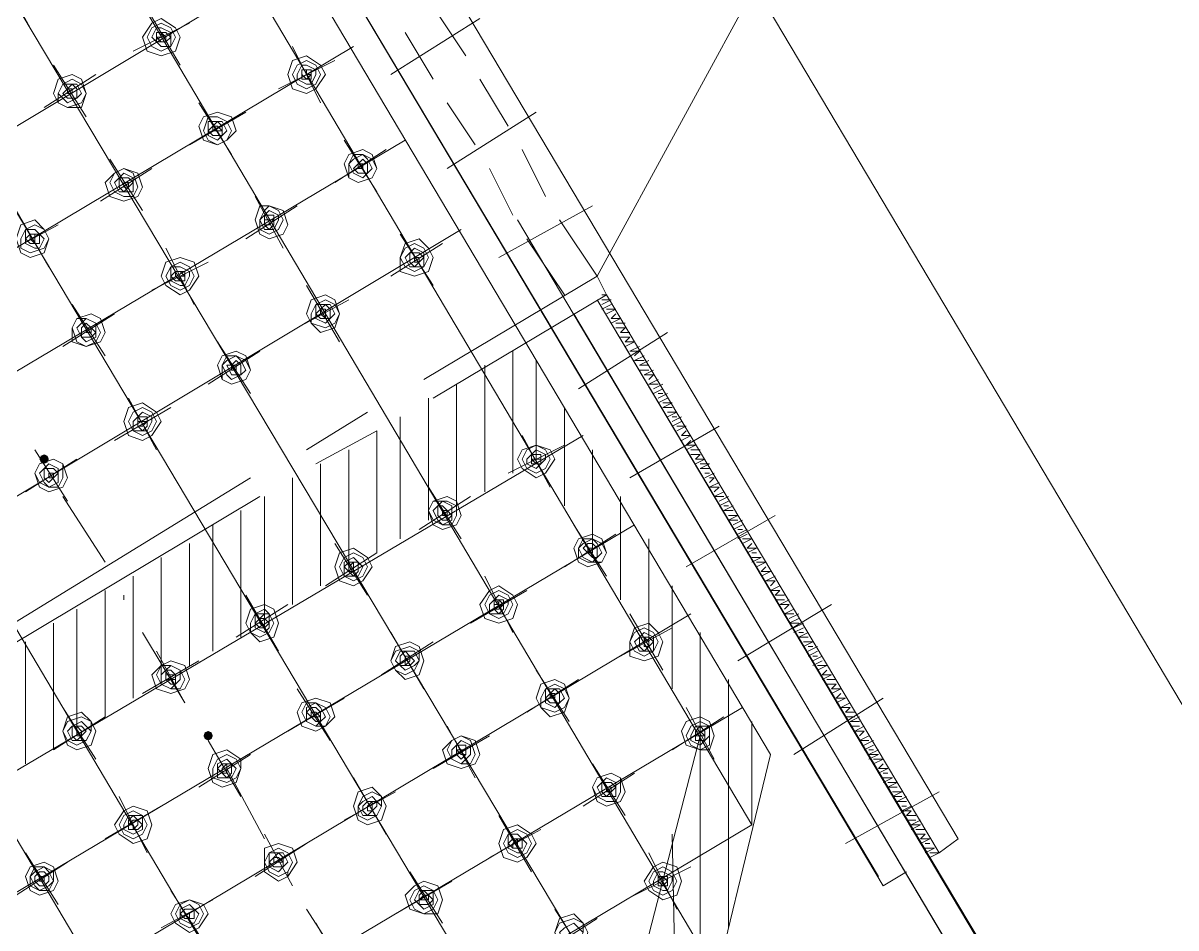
# Model space of a CAD drawing. Header units: millimetres. Extents: x 6 to 291, y 4 to 206.
# Drawn here: x 76.18 to 86.59, y 139.87 to 148.04 of the extents above; entities that cross this region are included whole.
import ezdxf

# ---------------------------------------------------------------- set-up
doc = ezdxf.new("R2010")
doc.units = ezdxf.units.MM
doc.layers.add('C00-00-00', color=7, linetype='Continuous')

msp = doc.modelspace()

# ---------------------------------------------------------------- hatches: boundary and pattern name
at = {"layer": 'C00-00-00'}
h = msp.add_hatch(color=256, dxfattribs=at)
h.dxf.hatch_style = 2
h.paths.add_polyline_path([(76.369337, 144.145004), (76.339439, 144.132568), (76.327004, 144.10267), (76.339439, 144.072773), (76.369337, 144.060337), (76.399235, 144.072773), (76.411671, 144.10267), (76.399235, 144.132568)])
h = msp.add_hatch(color=256, dxfattribs=at)
h.dxf.hatch_style = 2
h.paths.add_polyline_path([(77.850997, 141.647336), (77.821099, 141.634901), (77.808664, 141.605003), (77.821099, 141.575105), (77.850997, 141.56267), (77.880895, 141.575105), (77.893331, 141.605003), (77.880895, 141.634901)])

# ---------------------------------------------------------------- linework, layer by layer
at = {"layer": 'C00-00-00', "lineweight": 5}
for points in [[(81.364664, 145.753668), (85.17467, 152.73867)], [(80.899003, 151.553334), (134.577671, 61.341007)], [(78.52833, 150.918336), (84.624332, 140.673673)], [(77.850997, 150.495001), (83.904665, 140.335006)], [(77.850997, 150.495001), (83.947, 140.250338)], [(78.401335, 149.055671), (82.931001, 141.435666)], [(75.988337, 148.463003), (76.242334, 147.997337)], [(77.300668, 148.16667), (77.597, 147.658671)], [(79.92533, 148.124336), (80.179336, 147.743336)], [(77.173665, 147.78567), (77.681668, 148.039668)], [(80.30633, 148.082002), (79.502003, 147.574002)], [(79.628998, 147.955003), (79.883003, 147.531668)], [(78.612999, 147.828004), (78.866997, 147.320001)], [(78.486004, 147.447004), (78.993999, 147.701001)], [(76.369337, 147.27767), (76.834998, 147.574002)], [(76.453998, 147.658671), (76.75033, 147.193002)], [(80.30633, 147.531668), (80.560336, 147.108337)], [(77.766337, 147.320001), (78.062669, 146.854336)], [(80.009998, 147.320001), (80.263996, 146.939004)], [(77.681668, 146.939004), (78.189664, 147.235336)], [(80.814334, 147.235336), (80.009998, 146.727337)], [(79.078668, 146.981334), (79.375, 146.515669)], [(78.993999, 146.600338), (79.459669, 146.89667)], [(80.687331, 146.89667), (80.899003, 146.473335)], [(76.962001, 146.812001), (77.258333, 146.346336)], [(76.877333, 146.431001), (77.343002, 146.727337)], [(80.390999, 146.727337), (80.602671, 146.304002)], [(78.274332, 146.473335), (78.52833, 146.00767)], [(76.115331, 146.346336), (76.411663, 145.838336)], [(78.189664, 146.092334), (78.655333, 146.38867)], [(81.322329, 146.38867), (80.475668, 145.923001)], [(76.030663, 145.965335), (76.496332, 146.219337)], [(80.644997, 146.261667), (129.286004, 64.473665)], [(81.025997, 146.261667), (81.364664, 145.753668)], [(79.586663, 146.134669), (79.883003, 145.669003)], [(77.469997, 146.00767), (77.724003, 145.49967)], [(79.502003, 145.753668), (79.967664, 146.050004)], [(80.729665, 146.092334), (81.068332, 145.584335)], [(77.343002, 145.626669), (77.850997, 145.880671)], [(81.364664, 145.753668), (79.798335, 144.822337)], [(81.364664, 145.753668), (81.449332, 145.584335)], [(78.740002, 145.669003), (79.036334, 145.161004)], [(76.623335, 145.49967), (76.919667, 145.034001)], [(78.655333, 145.288003), (79.121002, 145.542004)], [(81.449332, 145.584335), (79.883003, 144.653004)], [(81.364664, 145.542004), (129.540002, 64.600675)], [(81.364664, 145.542004), (86.190669, 137.456338)], [(81.364664, 145.542004), (84.370335, 140.504336), (84.455003, 140.54667)], [(81.449332, 145.584335), (81.406998, 145.584335)], [(81.491667, 145.542004), (81.406998, 145.49967)], [(81.491667, 145.542004), (81.406998, 145.542004)], [(81.491667, 145.49967), (81.406998, 145.457336)], [(84.455003, 140.54667), (81.449332, 145.584335)], [(76.538666, 145.118669), (77.004336, 145.415001)], [(81.153, 145.415001), (85.978998, 137.287001)], [(81.534001, 145.457336), (81.449332, 145.415001)], [(81.534001, 145.457336), (81.449332, 145.457336)], [(81.534001, 145.415001), (81.491667, 145.372667)], [(81.576335, 145.372667), (81.491667, 145.330337)], [(81.576335, 145.372667), (81.491667, 145.372667)], [(81.61867, 145.330337), (81.534001, 145.330337)], [(81.61867, 145.288003), (81.534001, 145.288003)], [(81.61867, 145.288003), (81.576335, 145.245668)], [(81.195335, 144.737669), (81.99967, 145.245668)], [(81.661004, 145.245668), (81.576335, 145.245668)], [(81.661004, 145.203334), (81.576335, 145.203334)], [(81.661004, 145.203334), (81.61867, 145.161004)], [(77.850997, 144.780003), (78.316667, 145.076335)], [(77.935666, 145.161004), (78.231998, 144.695334)], [(80.602671, 143.975668), (80.602671, 145.076335)], [(81.70333, 145.161004), (81.61867, 145.118669)], [(81.70333, 145.161004), (81.61867, 145.161004)], [(81.745664, 145.118669), (81.661004, 145.076335)], [(81.745664, 145.076335), (81.661004, 145.076335)], [(81.745664, 145.076335), (81.70333, 145.034001)], [(80.814334, 144.060336), (80.814334, 144.99167)], [(81.787999, 145.034001), (81.70333, 144.99167)], [(81.787999, 144.99167), (81.70333, 144.99167)], [(81.830333, 144.99167), (81.745664, 144.949336)], [(80.348665, 143.806334), (80.348665, 144.949336)], [(81.830333, 144.949336), (81.745664, 144.949336)], [(81.830333, 144.907002), (81.745664, 144.907002)], [(81.872667, 144.907002), (81.787999, 144.864668)], [(81.872667, 144.864668), (81.787999, 144.864668)], [(81.872667, 144.864668), (81.830333, 144.822337)], [(80.094667, 143.679336), (80.094667, 144.780003)], [(81.915002, 144.822337), (81.830333, 144.780003)], [(81.915002, 144.780003), (81.830333, 144.780003)], [(81.957336, 144.780003), (81.872667, 144.737669)], [(77.13133, 144.653004), (77.385336, 144.187335)], [(79.840669, 143.552337), (79.840669, 144.653004)], [(81.957336, 144.737669), (81.872667, 144.695334)], [(81.99967, 144.695334), (81.915002, 144.653004)], [(81.957336, 144.695334), (81.915002, 144.695334)], [(81.99967, 144.653004), (81.915002, 144.61067)], [(77.004336, 144.272004), (77.512331, 144.568336)], [(81.068332, 143.679336), (81.068332, 144.568336)], [(82.041997, 144.61067), (81.957336, 144.568336)], [(82.041997, 144.61067), (81.957336, 144.61067)], [(82.041997, 144.568336), (81.957336, 144.568336)], [(79.290331, 144.526001), (78.740002, 144.187335)], [(79.586663, 143.383004), (79.586663, 144.483671)], [(82.084331, 144.526001), (81.99967, 144.483671)], [(82.084331, 144.526001), (81.99967, 144.526001)], [(82.126665, 144.483671), (82.041997, 144.441337)], [(82.084331, 144.483671), (82.041997, 144.483671)], [(79.375, 144.356668), (78.82467, 144.060336)], [(79.375, 143.256001), (79.375, 144.356668)], [(81.661004, 143.933337), (82.465331, 144.399002)], [(82.126665, 144.441337), (82.041997, 144.399002)], [(82.168999, 144.399002), (82.084331, 144.356668)], [(82.168999, 144.399002), (82.084331, 144.399002)], [(82.168999, 144.356668), (82.126665, 144.314334)], [(80.687331, 144.314334), (80.941337, 143.848669)], [(82.211334, 144.314334), (82.126665, 144.272004)], [(82.211334, 144.314334), (82.126665, 144.314334)], [(82.211334, 144.272004), (82.168999, 144.229669)], [(76.284669, 144.187335), (76.581001, 143.72167)], [(79.121002, 143.086667), (79.121002, 144.187335)], [(80.560336, 143.975668), (81.068332, 144.229669)], [(81.322329, 143.256001), (81.322329, 144.187335)], [(82.253668, 144.229669), (82.168999, 144.187335)], [(82.253668, 144.229669), (82.168999, 144.229669)], [(82.296002, 144.187335), (82.211334, 144.187335)], [(82.296002, 144.145001), (82.211334, 144.145001)], [(82.296002, 144.145001), (82.253668, 144.10267)], [(76.2, 143.806334), (76.665669, 144.10267)], [(78.866997, 142.959669), (78.866997, 144.060336)], [(82.338337, 144.10267), (82.253668, 144.060336)], [(82.338337, 144.10267), (82.253668, 144.10267)], [(82.380663, 144.060336), (82.296002, 144.018002)], [(82.380663, 144.060336), (82.296002, 144.060336)], [(78.231998, 143.933337), (75.607336, 142.32467)], [(78.612999, 142.790335), (78.612999, 143.933337)], [(82.380663, 144.018002), (82.296002, 144.018002)], [(82.422997, 143.975668), (82.338337, 143.933337)], [(82.380663, 143.975668), (82.338337, 143.975668)], [(82.422997, 143.933337), (82.380663, 143.891003)], [(82.422997, 143.933337), (82.380663, 143.933337)], [(79.840669, 143.848669), (80.137001, 143.383004)], [(82.465331, 143.891003), (82.380663, 143.848669)], [(82.465331, 143.848669), (82.380663, 143.848669)], [(82.465331, 143.848669), (82.422997, 143.806334)], [(78.316667, 143.764004), (75.691997, 142.197667)], [(76.919667, 143.171336), (76.538666, 143.764004)], [(78.359001, 142.663336), (78.359001, 143.764004)], [(79.756001, 143.467668), (80.22167, 143.764004)], [(81.576335, 142.83267), (81.576335, 143.764004)], [(82.507666, 143.806334), (82.422997, 143.764004)], [(82.507666, 143.764004), (82.422997, 143.764004)], [(82.55, 143.764004), (82.465331, 143.72167)], [(82.55, 143.72167), (82.465331, 143.679336)], [(78.147329, 142.494003), (78.147329, 143.637001)], [(82.592334, 143.679336), (82.507666, 143.637001)], [(82.55, 143.679336), (82.507666, 143.679336)], [(82.592334, 143.637001), (82.507666, 143.637001)], [(77.893332, 142.367004), (77.893332, 143.510002)], [(81.153, 143.510002), (81.449332, 143.044337)], [(82.168999, 143.129002), (82.973335, 143.594671)], [(82.634669, 143.594671), (82.55, 143.552337)], [(82.634669, 143.594671), (82.55, 143.594671)], [(82.634669, 143.552337), (82.55, 143.552337)], [(82.677003, 143.552337), (82.592334, 143.510002)], [(82.677003, 143.510002), (82.592334, 143.467668)], [(81.068332, 143.129002), (81.534001, 143.425338)], [(82.719337, 143.467668), (82.634669, 143.425338)], [(82.677003, 143.467668), (82.634669, 143.467668)], [(82.719337, 143.425338), (82.634669, 143.383004)], [(77.681668, 142.240001), (77.681668, 143.340669)], [(78.993999, 143.340669), (79.290331, 142.875004)], [(81.830333, 142.409335), (81.830333, 143.383004)], [(82.761663, 143.383004), (82.677003, 143.340669)], [(82.761663, 143.383004), (82.677003, 143.383004)], [(82.761663, 143.340669), (82.719337, 143.298335)], [(82.803998, 143.298335), (82.719337, 143.256001)], [(82.803998, 143.298335), (82.719337, 143.298335)], [(77.427671, 142.070672), (77.427671, 143.21367)], [(78.909331, 142.959669), (79.375, 143.256001)], [(82.803998, 143.256001), (82.761663, 143.256001)], [(82.846332, 143.21367), (82.761663, 143.171336)], [(82.846332, 143.21367), (82.761663, 143.21367)], [(82.888666, 143.171336), (82.803998, 143.129002)], [(82.888666, 143.171336), (82.803998, 143.171336)], [(82.888666, 143.129002), (82.846332, 143.086667)], [(77.173665, 141.943669), (77.173665, 143.044337)], [(80.348665, 143.044337), (80.602671, 142.536338)], [(82.931001, 143.086667), (82.846332, 143.044337)], [(82.931001, 143.086667), (82.846332, 143.086667)], [(82.973335, 143.044337), (82.888666, 143.002003)], [(82.973335, 143.002003), (82.888666, 143.002003)], [(82.973335, 143.002003), (82.931001, 142.959669)], [(76.919667, 141.774332), (76.919667, 142.917334)], [(80.22167, 142.621002), (80.729665, 142.917334)], [(82.041997, 142.028338), (82.041997, 142.959669)], [(83.015669, 142.959669), (82.931001, 142.917334)], [(83.015669, 142.917334), (82.931001, 142.917334)], [(83.015669, 142.917334), (82.973335, 142.875004)], [(77.088996, 142.83267), (77.088996, 142.875004)], [(78.105003, 142.494003), (78.570664, 142.790335)], [(78.189664, 142.875004), (78.486004, 142.367004)], [(82.634669, 142.282336), (83.48133, 142.790335)], [(83.058003, 142.875004), (82.973335, 142.875004)], [(83.058003, 142.83267), (82.973335, 142.83267)], [(83.10033, 142.83267), (83.015669, 142.790335)], [(83.10033, 142.790335), (83.015669, 142.790335)], [(83.10033, 142.790335), (83.058003, 142.748001)], [(76.665669, 141.647337), (76.665669, 142.748001)], [(81.661004, 142.705671), (81.957336, 142.197667)], [(83.142664, 142.748001), (83.058003, 142.705671)], [(83.142664, 142.705671), (83.058003, 142.705671)], [(83.184998, 142.705671), (83.10033, 142.663336)], [(76.453998, 141.478), (76.453998, 142.621002)], [(81.576335, 142.32467), (82.041997, 142.578668)], [(83.184998, 142.663336), (83.10033, 142.621002)], [(83.184998, 142.621002), (83.10033, 142.621002)], [(83.227333, 142.621002), (83.142664, 142.578668)], [(83.227333, 142.578668), (83.142664, 142.536338)], [(77.639334, 141.901335), (77.258333, 142.536338)], [(79.502003, 142.536338), (79.798335, 142.028338)], [(82.296002, 138.937999), (82.296002, 142.536338)], [(83.269667, 142.536338), (83.184998, 142.494003)], [(83.227333, 142.536338), (83.184998, 142.536338)], [(83.269667, 142.494003), (83.184998, 142.494003)], [(76.2, 141.351005), (76.2, 142.451669)], [(77.385336, 142.367004), (77.639334, 141.901335)], [(79.417334, 142.155333), (79.883003, 142.451669)], [(83.312001, 142.451669), (83.227333, 142.409335)], [(83.312001, 142.451669), (83.227333, 142.451669)], [(83.354336, 142.409335), (83.269667, 142.367004)], [(83.312001, 142.409335), (83.269667, 142.409335)], [(83.354336, 142.367004), (83.269667, 142.32467)], [(77.258333, 141.986004), (77.766337, 142.282336)], [(83.39667, 142.32467), (83.312001, 142.282336)], [(83.354336, 142.32467), (83.312001, 142.32467)], [(83.39667, 142.282336), (83.312001, 142.240001)], [(80.814334, 142.197667), (81.110666, 141.732006)], [(83.438996, 142.240001), (83.354336, 142.197667)], [(83.438996, 142.240001), (83.354336, 142.240001)], [(83.438996, 142.197667), (83.39667, 142.155333)], [(83.48133, 142.155333), (83.39667, 142.112999)], [(83.48133, 142.155333), (83.39667, 142.155333)], [(80.729665, 141.816666), (81.195335, 142.112999)], [(82.55, 139.869337), (82.55, 142.112999)], [(83.523665, 142.112999), (83.438996, 142.112999)], [(83.523665, 142.070672), (83.438996, 142.070672)], [(83.523665, 142.070672), (83.48133, 142.028338)], [(78.570664, 141.647337), (79.078668, 141.943669)], [(78.655333, 142.028338), (78.951665, 141.562669)], [(83.142664, 141.435666), (83.947, 141.943669)], [(83.565999, 142.028338), (83.48133, 141.986004)], [(83.565999, 142.028338), (83.48133, 142.028338)], [(83.565999, 141.986004), (83.523665, 141.943669)], [(83.608333, 141.943669), (83.523665, 141.901335)], [(83.608333, 141.943669), (83.523665, 141.943669)], [(76.538666, 141.859001), (76.834998, 141.39334)], [(82.168999, 141.859001), (82.422997, 141.39334)], [(83.650668, 141.901335), (83.565999, 141.859001)], [(83.650668, 141.859001), (83.565999, 141.859001)], [(83.650668, 141.859001), (83.608333, 141.816666)], [(76.453998, 141.478), (76.919667, 141.774332)], [(82.041997, 141.478), (82.507666, 141.774332)], [(83.693002, 141.816666), (83.608333, 141.816666)], [(83.693002, 141.774332), (83.608333, 141.774332)], [(83.735336, 141.774332), (83.650668, 141.732006)], [(80.009998, 141.689672), (80.263996, 141.224002)], [(82.761663, 140.800668), (82.761663, 141.732006)], [(83.735336, 141.732006), (83.650668, 141.732006)], [(83.735336, 141.689672), (83.650668, 141.689672)], [(83.777671, 141.689672), (83.693002, 141.647337)], [(83.777671, 141.647337), (83.693002, 141.647337)], [(83.777671, 141.647337), (83.735336, 141.605003)], [(77.850997, 141.562669), (78.147329, 141.054665)], [(79.883003, 141.308671), (80.390999, 141.605003)], [(81.61867, 138.980333), (82.296002, 141.605003)], [(83.819997, 141.605003), (83.735336, 141.562669)], [(83.819997, 141.562669), (83.735336, 141.562669)], [(83.862331, 141.562669), (83.777671, 141.520334)], [(77.766337, 141.139334), (78.231998, 141.435666)], [(82.296002, 138.811004), (82.931001, 141.435666)], [(83.862331, 141.520334), (83.777671, 141.478)], [(83.904665, 141.478), (83.819997, 141.435666)], [(83.862331, 141.478), (83.819997, 141.478)], [(83.904665, 141.435666), (83.819997, 141.39334)], [(83.904665, 141.435666), (83.819997, 141.435666)], [(83.904665, 141.435666), (83.819997, 141.39334)], [(81.322329, 141.351005), (81.61867, 140.885336)], [(83.947, 141.39334), (83.862331, 141.351005)], [(83.947, 141.39334), (83.862331, 141.39334)], [(83.947, 141.351005), (83.904665, 141.308671)], [(78.359001, 140.673673), (78.020335, 141.308671)], [(79.163337, 141.224002), (79.459669, 140.715999)], [(81.237669, 140.970005), (81.70333, 141.266337)], [(83.989334, 141.308671), (83.904665, 141.308671)], [(83.989334, 141.308671), (83.904665, 141.266337)], [(83.989334, 141.308671), (83.904665, 141.308671)], [(83.989334, 141.266337), (83.947, 141.266337)], [(84.031668, 141.224002), (83.947, 141.181668)], [(84.031668, 141.224002), (83.947, 141.224002)], [(84.031668, 141.224002), (83.947, 141.181668)], [(84.074003, 141.181668), (83.989334, 141.139334)], [(84.074003, 141.181668), (83.989334, 141.181668)], [(84.074003, 141.139334), (83.989334, 141.139334)], [(77.04667, 141.054665), (77.300668, 140.54667)], [(79.078668, 140.843002), (79.544337, 141.097)], [(83.608333, 140.631338), (84.455003, 141.097)], [(84.116337, 141.097), (84.031668, 141.097)], [(84.116337, 141.097), (84.031668, 141.054665)], [(84.116337, 141.097), (84.031668, 141.097)], [(84.116337, 141.054665), (84.031668, 141.054665)], [(84.158663, 141.054665), (84.074003, 141.012339)], [(84.158663, 141.012339), (84.074003, 141.012339)], [(84.158663, 141.012339), (84.074003, 141.012339)], [(76.919667, 140.673673), (77.427671, 140.970005)], [(84.200997, 140.970005), (84.116337, 140.92767)], [(84.158663, 140.970005), (84.116337, 140.970005)], [(84.200997, 140.92767), (84.116337, 140.92767)], [(84.200997, 140.92767), (84.158663, 140.885336)], [(84.200997, 140.92767), (84.158663, 140.885336)], [(80.475668, 140.885336), (80.772, 140.377333)], [(84.243332, 140.885336), (84.158663, 140.885336)], [(84.243332, 140.843002), (84.158663, 140.843002)], [(84.285666, 140.843002), (84.200997, 140.800668)], [(84.285666, 140.800668), (84.200997, 140.800668)], [(84.285666, 140.800668), (84.200997, 140.758333)], [(84.285666, 140.800668), (84.200997, 140.800668)], [(78.359001, 140.715999), (78.612999, 140.250338)], [(80.390999, 140.504336), (80.856668, 140.758333)], [(82.084331, 138.684001), (82.041997, 140.715999)], [(84.328, 140.758333), (84.243332, 140.758333)], [(84.328, 140.715999), (84.243332, 140.715999)], [(84.328, 140.715999), (84.285666, 140.673673)], [(84.328, 140.715999), (84.285666, 140.673673)], [(78.274332, 140.335006), (78.740002, 140.631338)], [(84.370335, 140.673673), (84.285666, 140.631338)], [(84.370335, 140.673673), (84.285666, 140.673673)], [(84.370335, 140.631338), (84.328, 140.631338)], [(84.455003, 140.54667), (84.624332, 140.673673)], [(76.2, 140.54667), (76.496332, 140.081001)], [(81.830333, 140.54667), (82.084331, 140.038666)], [(84.412669, 140.589004), (84.328, 140.589004)], [(84.412669, 140.589004), (84.328, 140.54667)], [(84.412669, 140.589004), (84.328, 140.589004)], [(84.455003, 140.54667), (84.370335, 140.54667)], [(76.115331, 140.165669), (76.581001, 140.462001)], [(81.70333, 140.165669), (82.211334, 140.419667)], [(78.570664, 140.335006), (78.570664, 140.377333)], [(79.544337, 139.996332), (80.052333, 140.292672)], [(79.671332, 140.377333), (79.967664, 139.911672)], [(84.158663, 140.377333), (83.947, 140.250338)], [(77.512331, 140.208004), (77.808663, 139.742334)], [(77.427671, 139.869337), (77.893332, 140.123335)], [(79.121002, 139.446002), (78.740002, 140.038666)], [(80.983663, 140.038666), (81.280003, 139.573005)], [(78.82467, 139.911672), (79.121002, 139.403668)], [(80.899003, 139.657666), (81.364664, 139.954006)]]:
    msp.add_lwpolyline(points, dxfattribs=at)
at = {"layer": 'C00-00-00', "lineweight": 15}
for points in [[(76.453998, 149.56367), (82.422997, 139.488336)], [(75.35333, 149.479002), (81.872667, 138.557006)], [(77.766337, 149.225004), (82.761663, 140.800668)], [(74.549003, 148.971002), (81.025997, 138.091337)], [(71.247, 144.187335), (78.655333, 148.632336)], [(72.897997, 147.997337), (79.375, 137.075338)], [(71.712669, 143.383004), (79.163337, 147.828004)], [(72.051335, 147.531668), (78.52833, 136.609669)], [(72.220664, 142.578668), (79.628998, 146.981334)], [(72.728668, 141.732006), (80.137001, 146.177003)], [(73.787001, 139.911672), (81.237669, 144.314334)], [(74.294997, 139.107336), (81.70333, 143.510002)], [(74.760666, 138.260666), (82.211334, 142.705671)], [(75.26867, 137.456338), (82.677003, 141.859001)], [(76.157666, 136.863666), (82.761663, 140.800668)]]:
    msp.add_lwpolyline(points, dxfattribs=at)
at = {"layer": 'C00-00-00', "lineweight": 5}
for points in [[(77.597, 147.912669), (77.554666, 147.785669), (77.427666, 147.743336), (77.300666, 147.785669), (77.258333, 147.912669), (77.343, 148.039669), (77.427666, 148.082002), (77.554666, 147.997336)], [(77.554665, 147.912669), (77.512332, 147.828002), (77.427665, 147.785669), (77.342999, 147.828002), (77.300665, 147.912669), (77.342999, 147.997336), (77.427665, 148.039669), (77.512332, 147.997336)], [(77.512331, 147.912669), (77.512331, 147.828002), (77.427664, 147.828002), (77.385331, 147.870336), (77.342998, 147.912669), (77.385331, 147.997336), (77.427664, 147.997336), (77.512331, 147.955002)], [(77.469997, 147.912669), (77.469997, 147.870336), (77.427663, 147.870336), (77.38533, 147.912669), (77.427663, 147.912669), (77.427663, 147.955002)], [(77.512331, 147.912669), (77.469998, 147.870336), (77.385331, 147.870336), (77.385331, 147.912669), (77.385331, 147.955002), (77.427664, 147.955002), (77.469998, 147.955002)], [(78.909331, 147.574002), (78.824664, 147.447002), (78.739997, 147.404669), (78.612997, 147.447002), (78.570664, 147.574002), (78.612997, 147.701002), (78.739997, 147.743336), (78.866997, 147.658669)], [(78.866997, 147.574002), (78.824663, 147.489336), (78.739997, 147.447002), (78.65533, 147.489336), (78.612997, 147.574002), (78.65533, 147.658669), (78.739997, 147.701002), (78.824663, 147.658669)], [(76.75033, 147.404669), (76.707997, 147.277669), (76.580997, 147.277669), (76.49633, 147.320003), (76.453997, 147.404669), (76.49633, 147.531669), (76.62333, 147.574003), (76.707997, 147.531669)], [(78.82467, 147.574002), (78.782337, 147.489336), (78.740003, 147.489336), (78.655337, 147.531669), (78.655337, 147.574002), (78.69767, 147.658669), (78.740003, 147.658669), (78.82467, 147.616336)], [(78.782336, 147.574002), (78.740003, 147.531669), (78.697669, 147.574002), (78.697669, 147.616336), (78.740003, 147.616336), (78.740003, 147.574002)], [(78.782336, 147.574002), (78.782336, 147.531669), (78.740003, 147.531669), (78.697669, 147.531669), (78.697669, 147.574002), (78.697669, 147.616336), (78.740003, 147.616336), (78.782336, 147.616336)], [(76.75033, 147.404669), (76.707997, 147.320003), (76.580997, 147.277669), (76.49633, 147.320003), (76.49633, 147.404669), (76.538663, 147.489336), (76.62333, 147.531669), (76.707997, 147.489336)], [(76.708003, 147.404669), (76.66567, 147.362336), (76.581003, 147.320003), (76.53867, 147.362336), (76.496337, 147.404669), (76.53867, 147.489336), (76.623337, 147.489336), (76.66567, 147.489336)], [(76.665669, 147.404669), (76.665669, 147.362336), (76.581003, 147.362336), (76.538669, 147.404669), (76.581003, 147.447003), (76.623336, 147.489336), (76.665669, 147.447003)], [(76.623335, 147.404669), (76.581002, 147.404669), (76.581002, 147.447003), (76.623335, 147.447003)], [(78.105003, 147.066003), (78.020337, 146.981336), (77.93567, 146.939003), (77.80867, 146.981336), (77.766337, 147.108336), (77.80867, 147.193003), (77.93567, 147.235336), (78.06267, 147.193003)], [(78.062669, 147.066003), (78.020336, 146.981336), (77.935669, 146.939003), (77.851002, 146.981336), (77.808669, 147.066003), (77.851002, 147.193003), (77.935669, 147.193003), (78.020336, 147.15067)], [(77.978, 147.066003), (77.978, 147.02367), (77.935667, 147.02367), (77.893334, 147.02367), (77.851, 147.066003), (77.893334, 147.108336), (77.935667, 147.15067), (77.978, 147.108336)], [(78.020335, 147.066003), (77.978001, 147.02367), (77.935668, 146.981336), (77.851001, 147.02367), (77.851001, 147.066003), (77.851001, 147.15067), (77.935668, 147.15067), (77.978001, 147.15067)], [(77.978, 147.066003), (77.935667, 147.066003), (77.893334, 147.066003), (77.893334, 147.108336), (77.935667, 147.108336)], [(79.375, 146.727337), (79.332667, 146.64267), (79.205667, 146.600337), (79.121, 146.64267), (79.078667, 146.76967), (79.121, 146.854337), (79.248, 146.89667), (79.332667, 146.854337)], [(79.332666, 146.727337), (79.290332, 146.685003), (79.247999, 146.64267), (79.163332, 146.685003), (79.120999, 146.76967), (79.163332, 146.812003), (79.247999, 146.854337), (79.290332, 146.812003)], [(79.375, 146.727337), (79.332667, 146.64267), (79.205667, 146.600337), (79.121, 146.64267), (79.121, 146.76967), (79.163333, 146.854337), (79.248, 146.854337), (79.332667, 146.812003)], [(79.290331, 146.727337), (79.290331, 146.685003), (79.247998, 146.685003), (79.205665, 146.685003), (79.163331, 146.727337), (79.205665, 146.76967), (79.247998, 146.812003), (79.290331, 146.76967)], [(79.247997, 146.727337), (79.205664, 146.727337), (79.205664, 146.76967), (79.247997, 146.76967)], [(77.258333, 146.558004), (77.216, 146.473337), (77.089, 146.431004), (76.962, 146.473337), (76.919667, 146.600337), (77.004333, 146.685004), (77.089, 146.727337), (77.216, 146.685004)], [(77.215999, 146.558004), (77.173666, 146.473337), (77.088999, 146.473337), (77.004332, 146.51567), (76.961999, 146.600337), (77.004332, 146.685004), (77.088999, 146.727337), (77.173666, 146.685004)], [(77.173665, 146.600338), (77.173665, 146.515671), (77.088998, 146.515671), (77.046665, 146.515671), (77.004331, 146.600338), (77.046665, 146.642671), (77.088998, 146.685004), (77.173665, 146.642671)], [(77.173665, 146.600338), (77.131331, 146.558004), (77.088998, 146.515671), (77.046665, 146.558004), (77.046665, 146.600338), (77.046665, 146.642671), (77.088998, 146.642671), (77.131331, 146.642671)], [(77.13133, 146.600338), (77.13133, 146.558004), (77.088997, 146.558004), (77.088997, 146.600338)], [(78.570664, 146.219337), (78.528331, 146.13467), (78.401331, 146.092337), (78.316664, 146.13467), (78.274331, 146.26167), (78.316664, 146.38867), (78.401331, 146.38867), (78.528331, 146.346337)], [(78.52833, 146.261667), (78.485997, 146.177001), (78.40133, 146.134667), (78.316663, 146.177001), (78.316663, 146.261667), (78.358997, 146.346334), (78.40133, 146.388667), (78.485997, 146.346334)], [(78.486004, 146.261667), (78.443671, 146.177001), (78.401337, 146.177001), (78.359004, 146.177001), (78.316671, 146.261667), (78.359004, 146.304001), (78.401337, 146.346334), (78.486004, 146.304001)], [(76.411663, 146.092334), (76.36933, 145.965334), (76.24233, 145.923001), (76.157663, 145.965334), (76.11533, 146.092334), (76.157663, 146.219334), (76.284663, 146.261668), (76.36933, 146.177001)], [(76.411663, 146.092334), (76.36933, 146.007668), (76.24233, 145.965334), (76.157663, 146.007668), (76.157663, 146.092334), (76.199997, 146.177001), (76.284663, 146.219334), (76.36933, 146.177001)], [(78.44367, 146.261667), (78.44367, 146.219334), (78.401336, 146.177001), (78.359003, 146.219334), (78.359003, 146.261667), (78.359003, 146.304001), (78.401336, 146.304001), (78.44367, 146.304001)], [(78.44367, 146.261667), (78.401336, 146.219334), (78.359003, 146.219334), (78.359003, 146.261667), (78.401336, 146.261667)], [(76.327003, 146.092334), (76.327003, 146.050001), (76.28467, 146.050001), (76.242336, 146.050001), (76.200003, 146.092334), (76.242336, 146.134668), (76.28467, 146.134668), (76.327003, 146.134668)], [(76.369337, 146.092334), (76.327004, 146.007668), (76.284671, 146.007668), (76.200004, 146.050001), (76.200004, 146.092334), (76.200004, 146.177001), (76.284671, 146.177001), (76.327004, 146.134668)], [(76.284669, 146.092334), (76.284669, 146.050001), (76.242335, 146.092334), (76.242335, 146.134668), (76.284669, 146.134668)], [(79.840669, 145.923001), (79.798336, 145.838334), (79.713669, 145.796001), (79.629003, 145.838334), (79.586669, 145.923001), (79.629003, 146.007668), (79.713669, 146.050001), (79.798336, 146.007668)], [(79.883003, 145.923001), (79.84067, 145.796001), (79.71367, 145.753668), (79.58667, 145.796001), (79.58667, 145.923001), (79.629003, 146.050001), (79.756003, 146.092334), (79.84067, 146.007668)], [(79.798335, 145.923001), (79.798335, 145.838334), (79.713668, 145.838334), (79.671335, 145.838334), (79.629002, 145.923001), (79.671335, 145.965334), (79.713668, 146.007668), (79.798335, 145.965334)], [(77.766337, 145.753668), (77.68167, 145.626668), (77.597003, 145.584334), (77.470003, 145.669001), (77.42767, 145.753668), (77.470003, 145.880668), (77.597003, 145.923001), (77.724003, 145.880668)], [(79.798335, 145.923001), (79.756002, 145.880668), (79.713668, 145.838334), (79.671335, 145.880668), (79.671335, 145.923001), (79.671335, 145.965334), (79.713668, 145.965334), (79.756002, 145.965334)], [(79.756001, 145.923001), (79.756001, 145.880668), (79.713667, 145.880668), (79.713667, 145.923001)], [(77.724003, 145.753668), (77.681669, 145.669001), (77.597003, 145.626668), (77.512336, 145.669001), (77.470003, 145.753668), (77.512336, 145.838334), (77.597003, 145.880668), (77.681669, 145.838334)], [(77.681668, 145.753668), (77.639335, 145.669001), (77.597002, 145.669001), (77.512335, 145.711334), (77.512335, 145.753668), (77.512335, 145.838334), (77.597002, 145.838334), (77.681668, 145.796001)], [(77.639334, 145.753668), (77.639334, 145.711334), (77.597001, 145.711334), (77.554667, 145.711334), (77.512334, 145.753668), (77.554667, 145.796001), (77.597001, 145.796001), (77.639334, 145.796001)], [(77.639334, 145.753668), (77.597001, 145.753668), (77.597001, 145.711334), (77.554667, 145.753668), (77.554667, 145.796001), (77.597001, 145.796001)], [(79.036334, 145.415001), (78.994, 145.288001), (78.867, 145.245668), (78.782334, 145.330335), (78.74, 145.415001), (78.782334, 145.542001), (78.909334, 145.584335), (78.994, 145.542001)], [(79.036334, 145.415001), (78.994, 145.330335), (78.909334, 145.288001), (78.782334, 145.330335), (78.782334, 145.415001), (78.824667, 145.499668), (78.909334, 145.542001), (78.994, 145.499668)], [(78.951665, 145.415001), (78.951665, 145.372668), (78.909332, 145.372668), (78.866998, 145.372668), (78.824665, 145.415001), (78.866998, 145.457335), (78.909332, 145.499668), (78.951665, 145.457335)], [(78.993999, 145.415001), (78.951666, 145.372668), (78.909333, 145.330335), (78.824666, 145.372668), (78.824666, 145.415001), (78.824666, 145.499668), (78.909333, 145.499668), (78.951666, 145.499668)], [(76.919667, 145.245668), (76.877334, 145.161002), (76.750334, 145.118668), (76.623334, 145.161002), (76.623334, 145.288002), (76.665667, 145.372668), (76.792667, 145.415002), (76.877334, 145.372668)], [(78.909331, 145.415001), (78.909331, 145.372668), (78.866997, 145.415001), (78.866997, 145.457335), (78.909331, 145.457335)], [(76.877333, 145.245668), (76.834999, 145.161002), (76.750333, 145.118668), (76.665666, 145.161002), (76.623333, 145.288002), (76.665666, 145.372668), (76.750333, 145.372668), (76.834999, 145.330335)], [(76.834998, 145.245668), (76.834998, 145.203335), (76.750332, 145.161002), (76.707998, 145.203335), (76.665665, 145.288002), (76.707998, 145.330335), (76.750332, 145.372668), (76.834998, 145.330335)], [(76.834998, 145.245668), (76.792665, 145.203335), (76.750332, 145.203335), (76.707998, 145.203335), (76.707998, 145.245668), (76.707998, 145.288002), (76.750332, 145.330335), (76.792665, 145.288002)], [(76.792664, 145.245668), (76.750331, 145.245668), (76.750331, 145.288002), (76.792664, 145.288002)], [(78.231998, 144.907002), (78.189665, 144.822335), (78.062665, 144.780002), (77.977998, 144.822335), (77.935665, 144.949335), (77.977998, 145.034002), (78.104998, 145.076335), (78.189665, 145.034002)], [(78.189664, 144.907002), (78.14733, 144.864669), (78.062664, 144.822335), (78.02033, 144.864669), (77.977997, 144.949335), (78.02033, 144.991669), (78.104997, 145.034002), (78.14733, 144.991669)], [(78.231998, 144.907002), (78.189665, 144.822335), (78.062665, 144.780002), (77.977998, 144.822335), (77.977998, 144.949335), (78.020331, 145.034002), (78.104998, 145.034002), (78.189665, 144.991669)], [(78.147329, 144.907002), (78.147329, 144.864669), (78.062663, 144.864669), (78.020329, 144.949335), (78.062663, 144.949335), (78.104996, 144.991669), (78.147329, 144.949335)], [(78.105003, 144.907002), (78.06267, 144.907002), (78.06267, 144.949335), (78.105003, 144.949335)], [(77.427671, 144.441337), (77.343004, 144.314337), (77.258337, 144.272004), (77.131337, 144.314337), (77.089004, 144.441337), (77.131337, 144.568337), (77.258337, 144.61067), (77.385337, 144.526004)], [(77.385336, 144.441337), (77.343003, 144.35667), (77.258336, 144.314337), (77.17367, 144.35667), (77.131336, 144.441337), (77.17367, 144.526004), (77.258336, 144.568337), (77.343003, 144.526004)], [(77.343002, 144.441337), (77.300669, 144.35667), (77.258335, 144.35667), (77.173669, 144.35667), (77.173669, 144.441337), (77.216002, 144.48367), (77.258335, 144.526004), (77.343002, 144.48367)], [(77.300668, 144.441337), (77.300668, 144.399004), (77.258334, 144.35667), (77.216001, 144.399004), (77.216001, 144.441337), (77.216001, 144.48367), (77.258334, 144.48367), (77.300668, 144.48367)], [(77.300668, 144.441337), (77.258334, 144.399004), (77.216001, 144.399004), (77.216001, 144.441337), (77.258334, 144.441337)], [(80.983663, 144.10267), (80.898997, 143.97567), (80.81433, 143.933337), (80.68733, 144.018004), (80.644997, 144.10267), (80.68733, 144.187337), (80.81433, 144.22967), (80.94133, 144.187337)], [(80.941337, 144.10267), (80.899003, 144.018004), (80.814337, 143.97567), (80.72967, 144.018004), (80.687337, 144.10267), (80.72967, 144.187337), (80.814337, 144.22967), (80.899003, 144.187337)], [(80.899003, 144.10267), (80.856669, 144.060337), (80.814336, 144.018004), (80.729669, 144.060337), (80.729669, 144.10267), (80.772003, 144.145004), (80.814336, 144.187337), (80.899003, 144.145004)], [(80.856668, 144.10267), (80.856668, 144.060337), (80.814335, 144.060337), (80.772002, 144.060337), (80.772002, 144.10267), (80.772002, 144.145004), (80.814335, 144.145004), (80.856668, 144.145004)], [(76.538666, 143.933337), (76.496333, 143.84867), (76.411666, 143.84867), (76.327, 143.891004), (76.284666, 143.97567), (76.327, 144.060337), (76.454, 144.10267), (76.538666, 144.060337)], [(76.581001, 143.933337), (76.538667, 143.84867), (76.411667, 143.806337), (76.327001, 143.84867), (76.284667, 143.97567), (76.327001, 144.060337), (76.454001, 144.10267), (76.538667, 144.060337)], [(76.496332, 143.933337), (76.496332, 143.891004), (76.411665, 143.84867), (76.369332, 143.891004), (76.326999, 143.97567), (76.369332, 144.018004), (76.411665, 144.060337), (76.496332, 144.018004)], [(80.856668, 144.10267), (80.814334, 144.10267), (80.814334, 144.060336), (80.772, 144.10267), (80.814334, 144.10267)], [(76.496332, 143.975668), (76.453999, 143.933334), (76.411665, 143.891001), (76.369332, 143.933334), (76.369332, 143.975668), (76.369332, 144.018001), (76.411665, 144.018001), (76.453999, 144.018001)], [(76.453998, 143.975668), (76.453998, 143.933334), (76.411664, 143.933334), (76.411664, 143.975668)], [(80.094667, 143.594671), (80.052334, 143.510004), (79.967667, 143.510004), (79.883, 143.552338), (79.840667, 143.637004), (79.883, 143.721671), (80.01, 143.721671), (80.094667, 143.679338)], [(80.137001, 143.594671), (80.094668, 143.510004), (79.967668, 143.467671), (79.883001, 143.510004), (79.840668, 143.637004), (79.883001, 143.721671), (80.010001, 143.764004), (80.094668, 143.721671)], [(80.052333, 143.594671), (80.052333, 143.552338), (79.967666, 143.510004), (79.925333, 143.552338), (79.882999, 143.637004), (79.925333, 143.679338), (79.967666, 143.721671), (80.052333, 143.679338)], [(80.052333, 143.594671), (80.009999, 143.552338), (79.967666, 143.552338), (79.925333, 143.594671), (79.925333, 143.637004), (79.925333, 143.679338), (79.967666, 143.679338), (80.009999, 143.637004)], [(80.009998, 143.594671), (79.967664, 143.594671), (79.967664, 143.637001), (80.009998, 143.637001)], [(81.449332, 143.256001), (81.406999, 143.171334), (81.279999, 143.129001), (81.195332, 143.171334), (81.152999, 143.298334), (81.195332, 143.383001), (81.322332, 143.425334), (81.406999, 143.383001)], [(79.332666, 143.129002), (79.247999, 143.002002), (79.163332, 142.959668), (79.036332, 143.002002), (78.993999, 143.129002), (79.036332, 143.256002), (79.163332, 143.298335), (79.290332, 143.213668)], [(81.406998, 143.256001), (81.364665, 143.213667), (81.322331, 143.171334), (81.237665, 143.213667), (81.195331, 143.298334), (81.237665, 143.340667), (81.322331, 143.383001), (81.364665, 143.340667)], [(81.449332, 143.256001), (81.406999, 143.171334), (81.279999, 143.171334), (81.195332, 143.213667), (81.195332, 143.298334), (81.237666, 143.383001), (81.322332, 143.383001), (81.406999, 143.340667)], [(81.364664, 143.256001), (81.364664, 143.213667), (81.32233, 143.213667), (81.279997, 143.256001), (81.237664, 143.298334), (81.279997, 143.340667), (81.32233, 143.340667), (81.364664, 143.298334)], [(81.322329, 143.256001), (81.279996, 143.256001), (81.279996, 143.298334), (81.322329, 143.298334)], [(79.290331, 143.129002), (79.247998, 143.044335), (79.163331, 143.002002), (79.078665, 143.044335), (79.036331, 143.129002), (79.078665, 143.213668), (79.163331, 143.256002), (79.247998, 143.213668)], [(79.247997, 143.129002), (79.205664, 143.044335), (79.16333, 143.044335), (79.078664, 143.044335), (79.078664, 143.129002), (79.078664, 143.171335), (79.16333, 143.213668), (79.205664, 143.171335)], [(79.205663, 143.129002), (79.205663, 143.086668), (79.163329, 143.044335), (79.120996, 143.086668), (79.078663, 143.129002), (79.120996, 143.171335), (79.163329, 143.171335), (79.205663, 143.171335)], [(79.163337, 143.129002), (79.163337, 143.086668), (79.121003, 143.086668), (79.121003, 143.129002), (79.163337, 143.171335)], [(80.644997, 142.790335), (80.602663, 142.663335), (80.475663, 142.621002), (80.348663, 142.663335), (80.30633, 142.790335), (80.390997, 142.917335), (80.475663, 142.959669), (80.602663, 142.875002)], [(80.602671, 142.790335), (80.560337, 142.705669), (80.475671, 142.663335), (80.391004, 142.705669), (80.348671, 142.790335), (80.391004, 142.875002), (80.475671, 142.917335), (80.560337, 142.875002)], [(78.486004, 142.621002), (78.443671, 142.494002), (78.316671, 142.451669), (78.232004, 142.536336), (78.189671, 142.621002), (78.232004, 142.748002), (78.359004, 142.790336), (78.443671, 142.748002)], [(80.560336, 142.790335), (80.518003, 142.705669), (80.47567, 142.705669), (80.391003, 142.705669), (80.391003, 142.790335), (80.433336, 142.832669), (80.47567, 142.875002), (80.560336, 142.832669)], [(80.518002, 142.790335), (80.475669, 142.748002), (80.433335, 142.748002), (80.433335, 142.790335), (80.475669, 142.790335), (80.475669, 142.832669)], [(80.518002, 142.790335), (80.518002, 142.748002), (80.475669, 142.705669), (80.433335, 142.748002), (80.433335, 142.790335), (80.433335, 142.832669), (80.475669, 142.832669), (80.518002, 142.832669)], [(78.44367, 142.621002), (78.401336, 142.536336), (78.31667, 142.494002), (78.232003, 142.536336), (78.232003, 142.621002), (78.274336, 142.705669), (78.359003, 142.748002), (78.401336, 142.705669)], [(78.401335, 142.621002), (78.401335, 142.578669), (78.359002, 142.536336), (78.274335, 142.578669), (78.274335, 142.621002), (78.274335, 142.705669), (78.359002, 142.705669), (78.401335, 142.705669)], [(78.401335, 142.621002), (78.359002, 142.578669), (78.316669, 142.578669), (78.274335, 142.621002), (78.316669, 142.663336), (78.359002, 142.705669), (78.359002, 142.663336)], [(78.359001, 142.621002), (78.359001, 142.578669), (78.316668, 142.621002), (78.316668, 142.663336), (78.359001, 142.663336)], [(81.915002, 142.451669), (81.872668, 142.367002), (81.788002, 142.324669), (81.703335, 142.367002), (81.661002, 142.451669), (81.703335, 142.536336), (81.788002, 142.578669), (81.872668, 142.536336)], [(81.957336, 142.451669), (81.915003, 142.324669), (81.788003, 142.282336), (81.661003, 142.324669), (81.661003, 142.451669), (81.703336, 142.578669), (81.830336, 142.621002), (81.915003, 142.536336)], [(81.872667, 142.451669), (81.872667, 142.367002), (81.788001, 142.367002), (81.745667, 142.367002), (81.703334, 142.451669), (81.745667, 142.494002), (81.788001, 142.536336), (81.872667, 142.494002)], [(81.872667, 142.451669), (81.830334, 142.409336), (81.788001, 142.367002), (81.745667, 142.409336), (81.745667, 142.451669), (81.745667, 142.494002), (81.788001, 142.494002), (81.830334, 142.494002)], [(81.830333, 142.451669), (81.830333, 142.409336), (81.788, 142.409336), (81.788, 142.451669), (81.788, 142.494002)], [(79.756001, 142.282336), (79.713667, 142.197669), (79.629001, 142.155336), (79.544334, 142.197669), (79.502001, 142.282336), (79.544334, 142.367002), (79.671334, 142.409336), (79.756001, 142.367002)], [(79.798335, 142.282336), (79.756002, 142.155336), (79.629002, 142.113002), (79.544335, 142.197669), (79.502002, 142.282336), (79.544335, 142.409336), (79.671335, 142.451669), (79.756002, 142.409336)], [(79.756001, 142.282336), (79.713667, 142.240002), (79.629001, 142.197669), (79.586667, 142.240002), (79.544334, 142.282336), (79.586667, 142.367002), (79.671334, 142.367002), (79.713667, 142.367002)], [(79.713666, 142.282336), (79.671333, 142.240002), (79.629, 142.240002), (79.586666, 142.240002), (79.586666, 142.282336), (79.586666, 142.324669), (79.629, 142.367002), (79.671333, 142.324669)], [(77.681668, 142.112999), (77.639335, 142.028332), (77.512335, 141.985999), (77.385335, 142.028332), (77.343002, 142.155332), (77.427668, 142.239999), (77.512335, 142.282332), (77.639335, 142.239999)], [(79.671332, 142.282336), (79.628999, 142.240002), (79.628999, 142.282336), (79.628999, 142.324669), (79.671332, 142.324669)], [(77.639334, 142.112999), (77.597001, 142.028332), (77.512334, 142.028332), (77.427667, 142.070665), (77.385334, 142.155332), (77.427667, 142.239999), (77.512334, 142.239999), (77.597001, 142.197665)], [(77.597, 142.112999), (77.554666, 142.070665), (77.512333, 142.028332), (77.427666, 142.070665), (77.427666, 142.155332), (77.47, 142.197665), (77.512333, 142.239999), (77.597, 142.197665)], [(77.554665, 142.112999), (77.554665, 142.070665), (77.512332, 142.070665), (77.469999, 142.112999), (77.469999, 142.155332), (77.469999, 142.197665), (77.512332, 142.197665), (77.554665, 142.155332)], [(77.554665, 142.112999), (77.512332, 142.112999), (77.469999, 142.112999), (77.469999, 142.155332), (77.512332, 142.155332), (77.554665, 142.155332)], [(81.110666, 141.943669), (81.068333, 141.816669), (80.941333, 141.774336), (80.856666, 141.859003), (80.814333, 141.943669), (80.856666, 142.070669), (80.983666, 142.113003), (81.068333, 142.070669)], [(81.110666, 141.943669), (81.068333, 141.859003), (80.983666, 141.816669), (80.856666, 141.859003), (80.856666, 141.943669), (80.898999, 142.028336), (80.983666, 142.070669), (81.068333, 142.028336)], [(78.993999, 141.774332), (78.909333, 141.689666), (78.824666, 141.647332), (78.697666, 141.689666), (78.655333, 141.816666), (78.697666, 141.901332), (78.824666, 141.943666), (78.951666, 141.901332)], [(81.025997, 141.943669), (81.025997, 141.901336), (80.983664, 141.901336), (80.941331, 141.901336), (80.898997, 141.943669), (80.941331, 141.986003), (80.983664, 142.028336), (81.025997, 141.986003)], [(81.068332, 141.943669), (81.025998, 141.901336), (80.983665, 141.859003), (80.898998, 141.901336), (80.898998, 141.943669), (80.898998, 142.028336), (80.983665, 142.028336), (81.025998, 142.028336)], [(80.983663, 141.943669), (80.94133, 141.943669), (80.94133, 141.986003), (80.983663, 141.986003)], [(78.951665, 141.774332), (78.909332, 141.689666), (78.824665, 141.689666), (78.739998, 141.731999), (78.697665, 141.816666), (78.739998, 141.901332), (78.824665, 141.901332), (78.909332, 141.858999)], [(78.909331, 141.774332), (78.866997, 141.731999), (78.824664, 141.689666), (78.739997, 141.731999), (78.739997, 141.816666), (78.739997, 141.858999), (78.824664, 141.901332), (78.866997, 141.858999)], [(78.866997, 141.774332), (78.866997, 141.731999), (78.824663, 141.731999), (78.78233, 141.774332), (78.739997, 141.816666), (78.78233, 141.858999), (78.824663, 141.858999), (78.866997, 141.816666)], [(76.792664, 141.647337), (76.750331, 141.562671), (76.665664, 141.520337), (76.580997, 141.562671), (76.538664, 141.647337), (76.580997, 141.732004), (76.707997, 141.774337), (76.792664, 141.732004)], [(76.834998, 141.647337), (76.792665, 141.520337), (76.665665, 141.478004), (76.580998, 141.520337), (76.538665, 141.647337), (76.580998, 141.774337), (76.707998, 141.816671), (76.792665, 141.732004)], [(78.866997, 141.774332), (78.824663, 141.774332), (78.78233, 141.774332), (78.78233, 141.816666), (78.824663, 141.816666)], [(82.422997, 141.605003), (82.380664, 141.478003), (82.295997, 141.478003), (82.168997, 141.520336), (82.126664, 141.647336), (82.168997, 141.732003), (82.295997, 141.774336), (82.380664, 141.732003)], [(76.792664, 141.647337), (76.750331, 141.562671), (76.665664, 141.562671), (76.623331, 141.562671), (76.580997, 141.647337), (76.623331, 141.689671), (76.707997, 141.732004), (76.750331, 141.689671)], [(76.75033, 141.647337), (76.707997, 141.605004), (76.665663, 141.562671), (76.62333, 141.605004), (76.62333, 141.689671), (76.707997, 141.689671)], [(76.708003, 141.647337), (76.708003, 141.605004), (76.66567, 141.605004), (76.66567, 141.647337), (76.66567, 141.689671)], [(82.380663, 141.605003), (82.380663, 141.520336), (82.295996, 141.478003), (82.211329, 141.520336), (82.168996, 141.605003), (82.211329, 141.68967), (82.295996, 141.732003), (82.380663, 141.68967)], [(82.380663, 141.605003), (82.338329, 141.56267), (82.295996, 141.520336), (82.211329, 141.56267), (82.211329, 141.605003), (82.253663, 141.68967), (82.295996, 141.68967), (82.380663, 141.68967)], [(82.338337, 141.605003), (82.338337, 141.56267), (82.296003, 141.56267), (82.25367, 141.56267), (82.25367, 141.605003), (82.25367, 141.647336), (82.296003, 141.68967), (82.338337, 141.647336)], [(82.338337, 141.605003), (82.296003, 141.605003), (82.25367, 141.605003), (82.25367, 141.647336), (82.296003, 141.647336)], [(80.30633, 141.435666), (80.263997, 141.350999), (80.136997, 141.308666), (80.009997, 141.350999), (79.967664, 141.477999), (80.05233, 141.562666), (80.136997, 141.604999), (80.263997, 141.562666)], [(80.263996, 141.435666), (80.221663, 141.350999), (80.136996, 141.350999), (80.052329, 141.393333), (80.009996, 141.477999), (80.052329, 141.562666), (80.136996, 141.604999), (80.221663, 141.562666)], [(80.22167, 141.435666), (80.179337, 141.393333), (80.137003, 141.350999), (80.052337, 141.393333), (80.052337, 141.477999), (80.09467, 141.520333), (80.137003, 141.562666), (80.22167, 141.520333)], [(78.147329, 141.308671), (78.104996, 141.181671), (77.977996, 141.139338), (77.893329, 141.181671), (77.850996, 141.308671), (77.893329, 141.435671), (78.020329, 141.478004), (78.147329, 141.393338)], [(78.147329, 141.308671), (78.104996, 141.224004), (78.020329, 141.181671), (77.893329, 141.224004), (77.893329, 141.308671), (77.935663, 141.393338), (78.020329, 141.435671), (78.104996, 141.393338)], [(80.179336, 141.435666), (80.137002, 141.393333), (80.094669, 141.435666), (80.094669, 141.477999), (80.094669, 141.520333), (80.179336, 141.520333)], [(80.179336, 141.478), (80.179336, 141.435667), (80.137002, 141.435667), (80.094669, 141.478), (80.137002, 141.478)], [(78.062669, 141.308671), (78.062669, 141.266338), (78.020336, 141.224004), (77.978002, 141.266338), (77.935669, 141.308671), (77.978002, 141.351004), (78.020336, 141.351004), (78.062669, 141.351004)], [(78.105003, 141.308671), (78.06267, 141.224004), (78.020337, 141.224004), (77.93567, 141.224004), (77.93567, 141.308671), (77.93567, 141.351004), (78.020337, 141.393338), (78.06267, 141.351004)], [(78.020335, 141.308671), (78.020335, 141.266338), (77.978001, 141.266338), (77.978001, 141.308671), (78.020335, 141.351004)], [(81.576335, 141.097), (81.534002, 141.012333), (81.449335, 141.012333), (81.364669, 141.054666), (81.322335, 141.139333), (81.364669, 141.224), (81.491669, 141.266333), (81.576335, 141.224)], [(81.61867, 141.097), (81.576336, 141.012333), (81.449336, 140.97), (81.36467, 141.012333), (81.322336, 141.139333), (81.36467, 141.224), (81.49167, 141.266333), (81.576336, 141.224)], [(81.534001, 141.139334), (81.534001, 141.054667), (81.449334, 141.054667), (81.407001, 141.054667), (81.364668, 141.139334), (81.407001, 141.181667), (81.449334, 141.224001), (81.534001, 141.181667)], [(79.459669, 140.970005), (79.417335, 140.843005), (79.290335, 140.800672), (79.205669, 140.843005), (79.163335, 140.970005), (79.205669, 141.097005), (79.332669, 141.139338), (79.417335, 141.054672)], [(81.534001, 141.139334), (81.491668, 141.097001), (81.449334, 141.054667), (81.407001, 141.097001), (81.407001, 141.139334), (81.407001, 141.181667), (81.449334, 141.181667), (81.491668, 141.181667)], [(81.491667, 141.139334), (81.491667, 141.097001), (81.449333, 141.097001), (81.449333, 141.139334)], [(79.417334, 140.970005), (79.375001, 140.885338), (79.290334, 140.843005), (79.205668, 140.885338), (79.205668, 140.970005), (79.248001, 141.054672), (79.332668, 141.097005), (79.417334, 141.054672)], [(79.417334, 140.970005), (79.375001, 140.885338), (79.290334, 140.885338), (79.248001, 140.885338), (79.205668, 140.970005), (79.248001, 141.012338), (79.332668, 141.054672), (79.375001, 141.012338)], [(79.375, 140.970005), (79.332667, 140.927672), (79.290333, 140.885338), (79.248, 140.927672), (79.248, 140.970005), (79.290333, 141.012338), (79.332667, 141.012338), (79.375, 141.012338)], [(79.332666, 140.970005), (79.332666, 140.927672), (79.290332, 140.927672), (79.290332, 140.970005), (79.332666, 141.012338)], [(77.343002, 140.800668), (77.300669, 140.673668), (77.173669, 140.631334), (77.046669, 140.716001), (77.004335, 140.800668), (77.089002, 140.927668), (77.173669, 140.970001), (77.300669, 140.927668)], [(77.300668, 140.800668), (77.258334, 140.716001), (77.173668, 140.673668), (77.089001, 140.716001), (77.046668, 140.800668), (77.089001, 140.885334), (77.173668, 140.927668), (77.258334, 140.885334)], [(77.258333, 140.800668), (77.258333, 140.758334), (77.173667, 140.716001), (77.089, 140.758334), (77.089, 140.800668), (77.131333, 140.885334), (77.173667, 140.885334), (77.258333, 140.885334)], [(77.215999, 140.800668), (77.173666, 140.758334), (77.173666, 140.800668), (77.131332, 140.800668), (77.173666, 140.843001), (77.215999, 140.843001)], [(77.258333, 140.800668), (77.216, 140.758334), (77.173667, 140.758334), (77.131333, 140.758334), (77.131333, 140.800668), (77.131333, 140.843001), (77.173667, 140.885334), (77.216, 140.843001)], [(80.814334, 140.631338), (80.729667, 140.504338), (80.645001, 140.462005), (80.518001, 140.504338), (80.475667, 140.631338), (80.518001, 140.758338), (80.645001, 140.800672), (80.772001, 140.716005)], [(80.772, 140.631338), (80.729666, 140.546672), (80.645, 140.504338), (80.560333, 140.546672), (80.518, 140.631338), (80.560333, 140.716005), (80.645, 140.758338), (80.729666, 140.716005)], [(80.729665, 140.631338), (80.687332, 140.546672), (80.644999, 140.546672), (80.560332, 140.589005), (80.560332, 140.631338), (80.560332, 140.716005), (80.644999, 140.716005), (80.687332, 140.673672)], [(78.655333, 140.462001), (78.570666, 140.335001), (78.486, 140.292668), (78.359, 140.377334), (78.359, 140.462001), (78.359, 140.589001), (78.486, 140.631334), (78.613, 140.589001)], [(80.687331, 140.631338), (80.687331, 140.589005), (80.644998, 140.589005), (80.602664, 140.589005), (80.560331, 140.631338), (80.602664, 140.673672), (80.644998, 140.673672), (80.687331, 140.673672)], [(80.644997, 140.631338), (80.644997, 140.589005), (80.602663, 140.589005), (80.602663, 140.631338), (80.644997, 140.673672)], [(78.612999, 140.462001), (78.570665, 140.377334), (78.485999, 140.335001), (78.401332, 140.377334), (78.358999, 140.462001), (78.401332, 140.546668), (78.485999, 140.589001), (78.570665, 140.546668)], [(78.52833, 140.462001), (78.52833, 140.419668), (78.485997, 140.419668), (78.443663, 140.419668), (78.40133, 140.462001), (78.443663, 140.504334), (78.485997, 140.546668), (78.52833, 140.504334)], [(78.570664, 140.462001), (78.528331, 140.419668), (78.485998, 140.377334), (78.401331, 140.419668), (78.401331, 140.462001), (78.401331, 140.546668), (78.485998, 140.546668), (78.528331, 140.546668)], [(78.52833, 140.462001), (78.485997, 140.462001), (78.443663, 140.462001), (78.443663, 140.504334), (78.485997, 140.504334)], [(76.496332, 140.292672), (76.453999, 140.208005), (76.326999, 140.165672), (76.242332, 140.208005), (76.199999, 140.335005), (76.242332, 140.419672), (76.369332, 140.462005), (76.453999, 140.419672)], [(76.453998, 140.292672), (76.411664, 140.250339), (76.326998, 140.208005), (76.284664, 140.250339), (76.242331, 140.335005), (76.284664, 140.377339), (76.369331, 140.419672), (76.411664, 140.377339)], [(76.453998, 140.292672), (76.411664, 140.208005), (76.326998, 140.208005), (76.242331, 140.250339), (76.242331, 140.335005), (76.284664, 140.419672), (76.369331, 140.419672), (76.453998, 140.377339)], [(82.126665, 140.292672), (82.084332, 140.165672), (81.957332, 140.123339), (81.830332, 140.208005), (81.787998, 140.292672), (81.872665, 140.419672), (81.957332, 140.462005), (82.084332, 140.419672)], [(82.084331, 140.292672), (82.041997, 140.208005), (81.957331, 140.165672), (81.872664, 140.208005), (81.830331, 140.292672), (81.872664, 140.377339), (81.957331, 140.419672), (82.041997, 140.377339)], [(76.411663, 140.292672), (76.36933, 140.250339), (76.326997, 140.250339), (76.284663, 140.292672), (76.284663, 140.335005), (76.326997, 140.377339), (76.36933, 140.377339), (76.411663, 140.335005)], [(76.369337, 140.292672), (76.327004, 140.292672), (76.327004, 140.335005), (76.369337, 140.335005)], [(79.967664, 140.123335), (79.925331, 139.996335), (79.798331, 139.996335), (79.671331, 140.038668), (79.628997, 140.165668), (79.713664, 140.250335), (79.798331, 140.292668), (79.925331, 140.250335)], [(82.041997, 140.292672), (81.999663, 140.208005), (81.95733, 140.208005), (81.872663, 140.250339), (81.872663, 140.292672), (81.914997, 140.377339), (81.95733, 140.377339), (82.041997, 140.335005)], [(81.99967, 140.292672), (81.957337, 140.250339), (81.915003, 140.292672), (81.957337, 140.335005)], [(81.99967, 140.292672), (81.99967, 140.250339), (81.957337, 140.250339), (81.915003, 140.250339), (81.915003, 140.292672), (81.915003, 140.335005), (81.957337, 140.335005), (81.99967, 140.335005)], [(79.92533, 140.123335), (79.882997, 140.038668), (79.79833, 139.996335), (79.713663, 140.038668), (79.67133, 140.123335), (79.713663, 140.208001), (79.79833, 140.250335), (79.882997, 140.208001)], [(79.883003, 140.123335), (79.883003, 140.081001), (79.798337, 140.038668), (79.756003, 140.081001), (79.71367, 140.123335), (79.756003, 140.208001), (79.798337, 140.208001), (79.883003, 140.208001)], [(79.883003, 140.123335), (79.84067, 140.081001), (79.798337, 140.081001), (79.756003, 140.081001), (79.756003, 140.123335), (79.756003, 140.165668), (79.798337, 140.208001), (79.84067, 140.165668)], [(77.850997, 139.996332), (77.766331, 139.869332), (77.681664, 139.826999), (77.554664, 139.911665), (77.512331, 139.996332), (77.554664, 140.080999), (77.681664, 140.123332), (77.808664, 140.080999)], [(77.808663, 139.996332), (77.76633, 139.911665), (77.681663, 139.869332), (77.596997, 139.911665), (77.554663, 139.996332), (77.596997, 140.080999), (77.681663, 140.123332), (77.76633, 140.080999)], [(77.766337, 139.996332), (77.724003, 139.911665), (77.68167, 139.911665), (77.597003, 139.953999), (77.597003, 139.996332), (77.597003, 140.038665), (77.68167, 140.080999), (77.724003, 140.038665)], [(79.840669, 140.123335), (79.798336, 140.123335), (79.756003, 140.123335), (79.798336, 140.165668), (79.840669, 140.165668)], [(77.724003, 139.996332), (77.724003, 139.953999), (77.681669, 139.953999), (77.639336, 139.953999), (77.597003, 139.996332), (77.639336, 140.038665), (77.724003, 140.038665)], [(77.681668, 139.996332), (77.681668, 139.953999), (77.639335, 139.996332)], [(81.280003, 139.827003), (81.23767, 139.700003), (81.11067, 139.657669), (81.026003, 139.700003), (80.98367, 139.827003), (81.026003, 139.954003), (81.153003, 139.996336), (81.23767, 139.911669)], [(81.237669, 139.827003), (81.195336, 139.742336), (81.110669, 139.700003), (81.026002, 139.742336), (80.983669, 139.827003), (81.026002, 139.911669), (81.153002, 139.954003), (81.237669, 139.911669)], [(81.237669, 139.827003), (81.195336, 139.742336), (81.110669, 139.742336), (81.068336, 139.742336), (81.026002, 139.827003), (81.068336, 139.869336), (81.153002, 139.911669), (81.195336, 139.869336)]]:
    msp.add_lwpolyline(points, close=True, dxfattribs=at)

doc.saveas('drawing.dxf')
